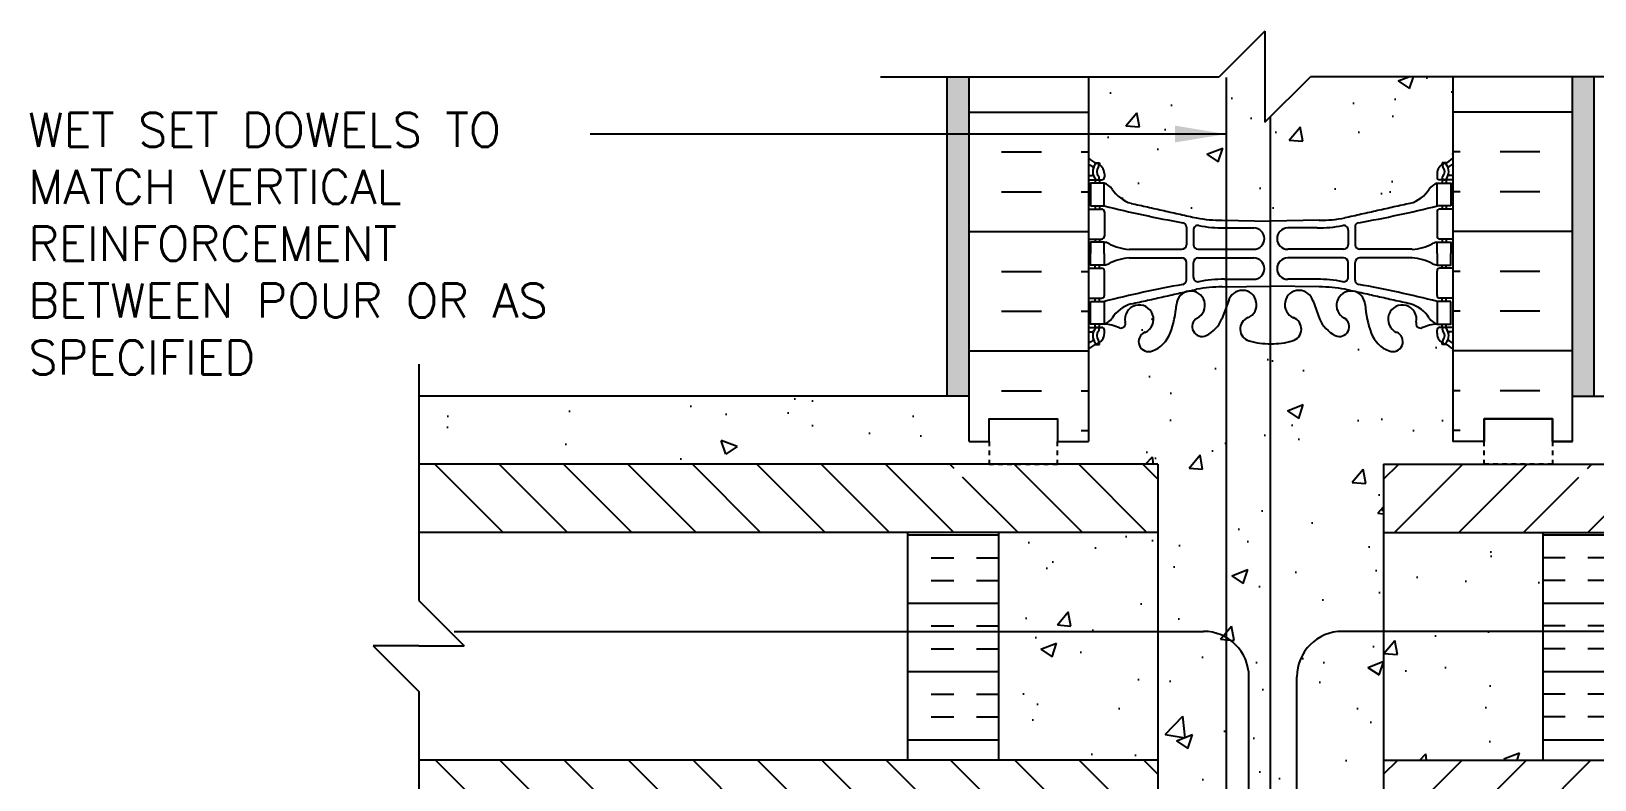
# Model space of a CAD drawing. Header units: inches. Extents: x 236 to 290.5, y 91.4 to 160.6.
# Drawn here: x 236.04 to 270.38, y 144.19 to 160.64 of the extents above; entities that cross this region are included whole.
import ezdxf

# ---------------------------------------------------------------- set-up
doc = ezdxf.new("R2010")
doc.units = ezdxf.units.IN
doc.header["$LTSCALE"] = 0.5
doc.header["$MEASUREMENT"] = 0
doc.linetypes.add('DASHED2', pattern=[0.375, 0.25, -0.125])
for name, color, linetype in [('HATCH', 12, 'Continuous'), ('line25', 2, 'Continuous'), ('LINE3', 3, 'Continuous'), ('LINE50', 5, 'Continuous'), ('LINE9', 9, 'Continuous'), ('TEXT', 4, 'Continuous'), ('Web_Edge', 9, 'Continuous')]:
    doc.layers.add(name, color=color, linetype=linetype)
doc.styles.add('DIM', font='romans.shx', dxfattribs={"width": 0.7})
doc.styles.add('ROMANS', font='romans.shx', dxfattribs={"height": 0.75})
doc.dimstyles.new('ext_12', dxfattribs={"dimscale": 12, "dimtxt": 0.09375, "dimasz": 0.09375, "dimexe": 0.09375, "dimexo": 0.0625, "dimgap": 0.0625, "dimtad": 1, "dimdec": 1, "dimzin": 3, "dimdsep": 46, "dimlunit": 4, "dimtxsty": 'DIM', "dimcen": 0.09, "dimdle": 0.09375, "dimclrt": 4, "dimadec": 0, "dimazin": 0, "dimtfac": 1, "dimtdec": 1, "dimtmove": 2, "dimatfit": 3, "dimfxl": 1, "dimfrac": 2, "dimtolj": 1, "dimtzin": 0, "dimarcsym": 0})

msp = doc.modelspace()

# ---------------------------------------------------------------- hatches: boundary and pattern name
at = {"layer": 'HATCH'}
h = msp.add_hatch(dxfattribs=at)
h.set_pattern_fill('AR-CONC', color=256, scale=0.5)
h.set_pattern_definition([(50, (0, 0), (3.5863, -0.31376), [0.375, -4.125]), (355, (0, 0), (-0.693757, 3.76096), [0.3, -3.3]), (100.4514, (0.299, -0.026), (2.892544, 3.4472), [0.3187, -3.50571]), (46.1842, (0, 1), (5.336207, -0.827596), [0.5625, -6.1875]), (96.6356, (0.4447, 0.931), (4.67331, 4.87059), [0.47805, -5.25857]), (351.1842, (0, 1), (4.67331, 4.87059), [0.45, -4.95]), (21, (0.5, 0.75), (2.984535, -2.013094), [0.375, -4.125]), (326, (0.5, 0.75), (1.216577, 3.62575), [0.3, -3.3]), (71.4514, (0.7487, 0.5822), (4.20111, 1.612656), [0.3187, -3.50571]), (37.5, (0, 0), (0.0607993, 1.6644693), [0, -3.26, 0, -3.35, 0, -3.3125]), (7.5, (0, 0), (1.315348, 1.972059), [0, -1.91, 0, -3.185, 0, -1.2625]), (327.5, (-1.115, 0), (2.669112, -0.1127744), [0, -1.25, 0, -3.9, 0, -5.175]), (317.5, (-1.615, 0), (2.91593, 0.500525), [0, -1.625, 0, -2.59, 0, -3.675])])
edge = h.paths.add_edge_path()
edge.add_line((267.267, 159.639), (264.137, 159.639))
edge.add_line((264.137, 159.639), (263.137, 158.639))
edge.add_line((263.137, 158.639), (263.137, 160.639))
edge.add_line((263.137, 160.639), (262.137, 159.639))
edge.add_line((262.137, 159.639), (259.267, 159.639))
edge.add_line((259.267, 159.639), (259.267, 157.848))
edge.add_arc((259.613, 158.209), 0.5, 226.2109, 246.4218)
edge.add_line((259.413, 157.751), (259.503, 157.751))
edge.add_line((259.503, 157.751), (259.503, 157.709))
edge.add_arc((259.363, 157.502), 0.25, 0, 55.9442, ccw=False)
edge.add_line((259.613, 157.502), (259.613, 157.435))
edge.add_arc((259.551, 157.435), 0.0625, -90, 0, ccw=False)
edge.add_line((259.551, 157.372), (259.503, 157.372))
edge.add_line((259.503, 157.372), (259.503, 157.302))
edge.add_line((259.503, 157.302), (259.608, 157.302))
edge.add_arc((259.486, 156.959), 0.364, 34.9775, 70.3387, ccw=False)
edge.add_arc((260.409, 157.571), 0.743, 212.7919, 253.8107)
edge.add_spline(control_points=[(260.202, 156.857), (261.639, 156.536)], knot_values=[0, 0, 1, 1], degree=1, periodic=0)
edge.add_arc((262.195, 159.468), 2.984, 259.2546, 270.0995)
edge.add_line((262.201, 156.484), (263.267, 156.468))
edge.add_line((263.267, 156.468), (264.334, 156.484))
edge.add_arc((264.339, 159.468), 2.984, 269.9005, 280.7454)
edge.add_spline(control_points=[(264.895, 156.536), (266.333, 156.857)], knot_values=[0, 0, 1, 1], degree=1, periodic=0)
edge.add_arc((266.126, 157.571), 0.743, 286.1893, 327.2081)
edge.add_arc((267.049, 156.959), 0.364, 109.6613, 145.0225, ccw=False)
edge.add_line((266.926, 157.302), (267.031, 157.302))
edge.add_line((267.031, 157.302), (267.031, 157.372))
edge.add_line((267.031, 157.372), (266.984, 157.372))
edge.add_arc((266.984, 157.435), 0.0625, 180, 270, ccw=False)
edge.add_line((266.921, 157.435), (266.921, 157.502))
edge.add_arc((267.171, 157.502), 0.25, 124.0558, 180, ccw=False)
edge.add_line((267.031, 157.709), (267.031, 157.751))
edge.add_line((267.031, 157.751), (267.121, 157.751))
edge.add_arc((266.921, 158.209), 0.5, 293.5782, 313.7891)
edge.add_line((267.267, 157.848), (267.267, 159.639))
h.paths.add_polyline_path([(265.747, 151.122), (267.955, 151.122), (267.955, 151.622), (267.267, 151.622), (267.267, 153.656, 0.088416), (267.121, 153.753), (267.031, 153.753), (267.031, 153.795, -0.249069), (266.921, 154.002), (266.921, 154.07, -0.414214), (266.984, 154.132), (267.031, 154.132), (267.031, 154.202), (266.926, 154.202, 0.085348), (266.597, 154.127, -0.669601), (266.464, 154.247, 2.087231), (266.03, 154.022, -1), (265.867, 153.613, -0.21345), (265.475, 154.003, -0.069923), (265.338, 154.646, 1.702394), (264.888, 154.334, -0.940793), (264.685, 153.951, -0.173075), (264.339, 154.317), (264.196, 154.704, 1.612474), (263.764, 154.345, -0.734872), (263.741, 153.834, -0.068475), (263.267, 153.772, -0.068475), (262.793, 153.834, -0.734872), (262.77, 154.345, 1.612474), (262.338, 154.704), (262.196, 154.317, -0.173075), (261.85, 153.951, -0.940793), (261.646, 154.334, 1.702394), (261.197, 154.646, -0.069923), (261.06, 154.003, -0.21345), (260.668, 153.613, -1), (260.504, 154.022, 2.087231), (260.07, 154.247, -0.669601), (259.938, 154.127, 0.085348), (259.608, 154.202), (259.503, 154.202), (259.503, 154.132), (259.551, 154.132, -0.414214), (259.613, 154.07), (259.613, 154.002, -0.249069), (259.503, 153.795), (259.503, 153.753), (259.413, 153.753, 0.088416), (259.267, 153.656), (259.267, 151.622), (258.58, 151.622), (258.58, 151.122), (260.788, 151.122), (260.788, 148.122), (260.788, 143.122, -0.403678), (261.072, 143.087, -0.520567), (261.373, 143.087, -0.520567), (261.688, 143.087, -0.520567), (261.912, 143.087, -0.520567), (262.218, 143.087, -0.520567), (262.515, 143.087, -0.520567), (262.839, 143.087, -0.520567), (263.129, 143.087, -0.520567), (263.421, 143.087, -0.520567), (263.732, 143.087, -0.520567), (264.186, 143.087, -0.520567), (264.564, 143.087, -0.520567), (265.012, 143.087, -0.520567), (265.399, 143.087, -0.459124), (265.747, 143.122), (265.747, 148.122)])
h.paths.add_polyline_path([(260.788, 148.122), (260.788, 149.622), (257.288, 149.622), (257.288, 144.622), (260.788, 144.622)])
h.paths.add_polyline_path([(269.247, 149.622), (265.747, 149.622), (265.747, 148.122), (265.747, 144.622), (269.247, 144.622)])
h.paths.add_polyline_path([(266.757, 142.309), (266.637, 142.509), (266.637, 142.622), (267.267, 142.622), (267.267, 142.872), (265.747, 142.872), (265.747, 143.122, 0.459124), (265.399, 143.087, 0.520567), (265.012, 143.087, 0.520567), (264.564, 143.087, 0.520567), (264.186, 143.087, 0.520567), (263.732, 143.087, 0.520567), (263.421, 143.087, 0.520567), (263.129, 143.087, 0.520567), (262.839, 143.087, 0.520567), (262.515, 143.087, 0.520567), (262.218, 143.087, 0.520567), (261.912, 143.087, 0.520567), (261.688, 143.087, 0.520567), (261.373, 143.087, 0.520567), (261.072, 143.087, 0.403678), (260.788, 143.122), (260.788, 142.872), (259.267, 142.872), (259.267, 142.622), (259.897, 142.622), (259.897, 142.509), (259.777, 142.309), (259.777, 140.84, 0.268156), (259.938, 140.692), (266.596, 140.692, 0.268138), (266.757, 140.84)])
h.paths.add_polyline_path([(263.191, 140.13, 0.225652), (262.816, 140.505), (260.152, 140.505, 0.225652), (259.777, 140.13), (259.777, 139.289, 0.225652), (260.152, 138.914), (262.816, 138.914, 0.225652), (263.191, 139.289)])
h.paths.add_polyline_path([(263.191, 138.348, 0.225652), (262.816, 138.723), (260.152, 138.723, 0.225652), (259.777, 138.348), (259.777, 137.507, 0.225652), (260.152, 137.132), (262.816, 137.132, 0.225652), (263.191, 137.507)])
h.paths.add_polyline_path([(266.757, 138.348, 0.225652), (266.382, 138.723), (263.719, 138.723, 0.225652), (263.344, 138.348), (263.344, 137.507, 0.225652), (263.719, 137.132), (266.382, 137.132, 0.225652), (266.757, 137.507)])
h.paths.add_polyline_path([(266.757, 140.13, 0.225652), (266.382, 140.505), (263.719, 140.505, 0.225652), (263.344, 140.13), (263.344, 139.289, 0.225652), (263.719, 138.914), (266.382, 138.914, 0.225652), (266.757, 139.289)])
h.paths.add_polyline_path([(267.033, 134.27), (266.907, 134.27, -0.414214), (266.857, 134.32), (266.857, 134.35), (266.757, 134.35), (266.757, 135.952, -0.380392), (266.464, 136.247, 2.087231), (266.03, 136.022, -1), (265.867, 135.613, -0.21345), (265.475, 136.003, -0.069923), (265.338, 136.646, 1.702394), (264.888, 136.334, -0.940793), (264.685, 135.951, -0.173075), (264.339, 136.317), (264.196, 136.704, 1.612474), (263.764, 136.345, -0.734872), (263.741, 135.834, -0.068475), (263.267, 135.772, -0.068475), (262.793, 135.834, -0.734872), (262.77, 136.345, 1.612474), (262.338, 136.704), (262.196, 136.317, -0.173075), (261.85, 135.951, -0.940793), (261.646, 136.334, 1.702394), (261.197, 136.646, -0.069923), (261.06, 136.003, -0.21345), (260.668, 135.613, -1), (260.504, 136.022, 2.087231), (260.07, 136.247, -0.380397), (259.777, 135.952), (259.777, 134.35), (259.677, 134.35), (259.677, 134.32, -0.414214), (259.627, 134.27), (259.501, 134.27), (259.452, 134.12, -0.6), (259.352, 134.12), (259.267, 134.381), (259.267, 133.622), (259.267, 131.587, 0.088416), (259.413, 131.49), (259.503, 131.49), (259.503, 131.448, -0.249069), (259.613, 131.241), (259.613, 131.173, -0.414214), (259.551, 131.111), (259.503, 131.111), (259.503, 131.041), (259.608, 131.041, 0.085348), (259.938, 131.116, -0.669601), (260.07, 130.996, 2.087231), (260.504, 131.221, -1), (260.668, 131.63, -0.21345), (261.06, 131.24, -0.069923), (261.197, 130.597, 1.702394), (261.646, 130.909, -0.940793), (261.85, 131.292, -0.173075), (262.196, 130.926), (262.338, 130.539, 1.612474), (262.77, 130.898, -0.734872), (262.793, 131.409, -0.068475), (263.267, 131.472, -0.068475), (263.741, 131.409, -0.734872), (263.764, 130.898, 1.612474), (264.196, 130.539), (264.339, 130.926, -0.173075), (264.685, 131.292, -0.940793), (264.888, 130.909, 1.702394), (265.338, 130.597, -0.069923), (265.475, 131.24, -0.21345), (265.867, 131.63, -1), (266.03, 131.221, 2.087231), (266.464, 130.996, -0.669601), (266.597, 131.116, 0.085348), (266.926, 131.041), (267.031, 131.041), (267.031, 131.111), (266.984, 131.111, -0.414214), (266.921, 131.173), (266.921, 131.241, -0.249069), (267.031, 131.448), (267.031, 131.49), (267.121, 131.49, 0.088416), (267.267, 131.587), (267.267, 134.381), (267.182, 134.12, -0.6), (267.082, 134.12)])
h.paths.add_polyline_path([(262.594, 118.086, -0.322346), (262.77, 118.345, 1.612474), (262.338, 118.704), (262.196, 118.317, -0.173075), (261.85, 117.951, -0.940793), (261.646, 118.334, 1.753171), (261.195, 118.631, -0.068226), (261.06, 118.003, -0.202395), (260.694, 117.624), (262.132, 117.624)])
h.paths.add_polyline_path([(260.504, 118.022, 2.087231), (260.07, 118.247, -0.638777), (259.945, 118.123, 0.087457), (259.608, 118.202), (259.503, 118.202), (259.503, 118.132), (259.551, 118.132, -0.414214), (259.613, 118.07), (259.613, 118.002, -0.249069), (259.503, 117.795), (259.503, 117.753), (259.413, 117.753, 0.088416), (259.267, 117.656), (259.267, 117.624), (260.481, 117.624, -0.635968)])
h = msp.add_hatch(dxfattribs=at)
h.set_pattern_fill('AR-SAND', color=256, scale=0.25, style=0)
h.set_pattern_definition([(37.5, (270.1861, 157.3093), (-0.0157483, 0.481706), [0, -0.38, 0, -0.425, 0, -0.40625]), (7.5, (270.1861, 157.3093), (0.442444, 0.705537), [0, -0.205, 0, -0.3425, 0, -0.13125]), (327.5, (269.8786, 157.3093), (0.7785355, 0.0014148), [0, -0.125, 0, -0.45, 0, -0.5875]), (317.5, (269.8786, 157.3093), (0.751532, 0.219419), [0, -0.0625, 0, -0.295, 0, -0.3375])])
h.paths.add_polyline_path([(270.372, 159.639), (269.892, 159.639), (269.892, 152.622), (270.372, 152.622)])
h.paths.add_polyline_path([(256.642, 159.639), (256.163, 159.639), (256.163, 152.622), (256.642, 152.622)])
h.paths.add_polyline_path([(256.642, 143.122), (256.163, 143.122), (256.163, 117.624), (256.642, 117.624), (256.642, 133.622)])
h.paths.add_polyline_path([(270.372, 143.122), (269.892, 143.122), (269.892, 117.613), (270.371, 117.613)])
h = msp.add_hatch(dxfattribs=at)
h.set_pattern_fill('AR-CONC', color=256, scale=0.5, style=0)
h.set_pattern_definition([(130, (350.9122, -89.354), (-3.5863, -0.31376), [0.375, -4.125]), (185, (350.9122, -89.354), (0.693757, 3.76096), [0.3, -3.3]), (79.5486, (350.6134, -89.38), (-2.892547, 3.447198), [0.3187, -3.50571]), (133.8158, (350.9122, -88.354), (-5.336205, -0.827595), [0.5625, -6.1875]), (83.3644, (350.4675, -88.423), (-4.67331, 4.87059), [0.47805, -5.25856]), (188.8158, (350.912, -88.354), (-4.67331, 4.87059), [0.45, -4.95]), (159, (350.4122, -88.604), (-2.984535, -2.013094), [0.375, -4.125]), (214, (350.4122, -88.604), (-1.216577, 3.62575), [0.3, -3.3]), (108.5486, (350.1635, -88.7716), (-4.201113, 1.612652), [0.3187, -3.50571]), (142.5, (350.9122, -89.3539), (-0.060799, 1.664469), [0, -3.26, 0, -3.35, 0, -3.3125]), (172.5, (350.9122, -89.3539), (-1.315348, 1.972059), [0, -1.91, 0, -3.185, 0, -1.2625]), (212.5, (352.0272, -89.3539), (-2.669112, -0.1127744), [0, -1.25, 0, -3.9, 0, -5.175]), (222.5, (352.5272, -89.3539), (-2.91593, 0.500525), [0, -1.625, 0, -2.59, 0, -3.675])])
h.paths.add_polyline_path([(256.642, 152.622), (256.642, 151.122), (244.553, 151.122), (244.553, 152.622)])
h = msp.add_hatch(dxfattribs=at)
h.set_pattern_fill('AR-CONC', color=256, scale=0.5, style=0)
h.set_pattern_definition([(50, (175.6223, -89.354), (3.5863, -0.31376), [0.375, -4.125]), (355, (175.6223, -89.354), (-0.693757, 3.76096), [0.3, -3.3]), (100.4514, (175.921, -89.38), (2.892547, 3.447198), [0.3187, -3.50571]), (46.1842, (175.6223, -88.354), (5.336205, -0.827595), [0.5625, -6.1875]), (96.6356, (176.067, -88.423), (4.67331, 4.87059), [0.47805, -5.25856]), (351.1842, (175.6223, -88.354), (4.67331, 4.87059), [0.45, -4.95]), (21, (176.1223, -88.604), (2.984535, -2.013094), [0.375, -4.125]), (326, (176.1223, -88.604), (1.216577, 3.62575), [0.3, -3.3]), (71.4514, (176.371, -88.7716), (4.201113, 1.612652), [0.3187, -3.50571]), (37.5, (175.6223, -89.3539), (0.060799, 1.664469), [0, -3.26, 0, -3.35, 0, -3.3125]), (7.5, (175.6223, -89.3539), (1.315348, 1.972059), [0, -1.91, 0, -3.185, 0, -1.2625]), (327.5, (174.5073, -89.3539), (2.669112, -0.1127744), [0, -1.25, 0, -3.9, 0, -5.175]), (317.5, (174.0073, -89.3539), (2.91593, 0.500525), [0, -1.625, 0, -2.59, 0, -3.675])])
h.paths.add_polyline_path([(269.892, 152.622), (269.892, 151.122), (281.981, 151.122), (281.981, 152.622)])
h = msp.add_hatch(dxfattribs=at)
h.set_pattern_fill('ANSI31', color=256, scale=8, style=0)
h.set_pattern_definition([(135, (350.8046, -9.9324), (0.707107, 0.707107), [])])
edge = h.paths.add_edge_path()
edge.add_line((245.053, 149.622), (244.553, 150.122))
edge.add_line((244.553, 150.122), (244.553, 151.122))
edge.add_line((244.553, 151.122), (255.921, 151.122))
edge.add_arc((256.073, 151.228), 0.186, 214.9183, 221.8195)
edge.add_line((255.935, 151.104), (256.299, 151.122))
edge.add_line((256.299, 151.122), (256.312, 151.122))
edge.add_line((256.312, 151.122), (256.312, 150.724))
edge.add_line((256.312, 150.724), (256.406, 150.536))
edge.add_line((256.406, 150.536), (256.5, 150.724))
edge.add_line((256.5, 150.724), (256.5, 151.122))
edge.add_line((256.5, 151.122), (256.887, 151.104))
edge.add_arc((256.889, 151.229), 0.125, 269.3947, 270.6053)
edge.add_line((256.89, 151.104), (260.788, 151.122))
edge.add_line((260.788, 151.122), (260.788, 149.622))
edge.add_line((260.788, 149.622), (245.053, 149.622))
h = msp.add_hatch(dxfattribs=at)
h.set_pattern_fill('ANSI31', color=256, scale=8, style=0)
h.set_pattern_definition([(45, (175.7299, -9.9324), (-0.707107, 0.707107), [])])
edge = h.paths.add_edge_path()
edge.add_line((281.481, 149.622), (281.981, 150.122))
edge.add_line((281.981, 150.122), (281.981, 151.122))
edge.add_line((281.981, 151.122), (270.614, 151.122))
edge.add_arc((270.461, 151.228), 0.186, 318.1805, 325.0817, ccw=False)
edge.add_line((270.6, 151.104), (270.236, 151.122))
edge.add_line((270.236, 151.122), (270.222, 151.122))
edge.add_line((270.222, 151.122), (270.222, 150.724))
edge.add_line((270.222, 150.724), (270.128, 150.536))
edge.add_line((270.128, 150.536), (270.035, 150.724))
edge.add_line((270.035, 150.724), (270.035, 151.122))
edge.add_line((270.035, 151.122), (269.647, 151.104))
edge.add_arc((269.646, 151.229), 0.125, 269.3947, 270.6053, ccw=False)
edge.add_line((269.645, 151.104), (265.747, 151.122))
edge.add_line((265.747, 151.122), (265.747, 149.622))
edge.add_line((265.747, 149.622), (281.481, 149.622))
h = msp.add_hatch(dxfattribs=at)
h.set_pattern_fill('INSUL', color=256, scale=4, angle=180, style=0)
h.set_pattern_definition([(7e-15, (350.8046, -7.9324), (2e-16, -1.5), []), (7e-15, (350.8046, -8.4324), (2e-16, -1.5), [0.5, -0.5]), (7e-15, (350.8046, -8.9324), (2e-16, -1.5), [0.5, -0.5])])
h.paths.add_polyline_path([(255.288, 149.242), (257.288, 149.242), (257.288, 144.622), (255.288, 144.622)])
h.paths.add_polyline_path([(255.288, 149.622), (257.288, 149.622), (257.288, 149.242), (255.288, 149.242)])
h = msp.add_hatch(dxfattribs=at)
h.set_pattern_fill('INSUL', color=256, scale=4, angle=180, style=0)
h.set_pattern_definition([(180, (175.73, -7.9324), (-2e-16, -1.5), []), (180, (175.73, -8.4324), (-2e-16, -1.5), [0.5, -0.5]), (180, (175.73, -8.9324), (-2e-16, -1.5), [0.5, -0.5])])
h.paths.add_polyline_path([(271.247, 149.242), (269.247, 149.242), (269.247, 144.622), (271.247, 144.622)])
h.paths.add_polyline_path([(271.247, 149.622), (269.247, 149.622), (269.247, 149.242), (271.247, 149.242)])
h = msp.add_hatch(dxfattribs=at)
h.set_pattern_fill('ANSI31', color=256, scale=8, style=0)
h.set_pattern_definition([(135, (350.8046, -7.9324), (0.707107, 0.707107), [])])
h.paths.add_polyline_path([(244.553, 144.622), (260.788, 144.622), (260.788, 143.122), (244.553, 143.122)])
h = msp.add_hatch(dxfattribs=at)
h.set_pattern_fill('ANSI31', color=256, scale=8, style=0)
h.set_pattern_definition([(45, (175.7299, -7.9324), (-0.707107, 0.707107), [])])
h.paths.add_polyline_path([(281.981, 144.622), (265.747, 144.622), (265.747, 143.122), (281.981, 143.122)])

# ---------------------------------------------------------------- linework, layer by layer
for p, q in [((256.642, 158.862), (259.267, 158.862)), ((269.892, 158.862), (267.267, 158.862)), ((257.356, 157.987), (258.231, 157.987)), ((259.106, 157.987), (259.267, 157.987)), ((267.429, 157.987), (267.267, 157.987)), ((269.179, 157.987), (268.304, 157.987)), ((257.356, 157.112), (258.231, 157.112)), ((259.106, 157.112), (259.267, 157.112)), ((267.429, 157.112), (267.267, 157.112)), ((269.179, 157.112), (268.304, 157.112)), ((256.642, 156.237), (259.267, 156.237)), ((269.892, 156.237), (267.267, 156.237)), ((257.356, 155.362), (258.231, 155.362)), ((259.106, 155.362), (259.267, 155.362)), ((267.429, 155.362), (267.267, 155.362)), ((269.179, 155.362), (268.304, 155.362)), ((257.356, 154.487), (258.231, 154.487)), ((259.106, 154.487), (259.267, 154.487)), ((267.429, 154.487), (267.267, 154.487)), ((269.179, 154.487), (268.304, 154.487)), ((256.642, 153.612), (259.267, 153.612)), ((269.892, 153.612), (267.267, 153.612)), ((257.356, 152.737), (258.231, 152.737)), ((259.106, 152.737), (259.267, 152.737)), ((267.429, 152.737), (267.267, 152.737)), ((269.179, 152.737), (268.304, 152.737)), ((259.106, 151.862), (259.267, 151.862)), ((267.429, 151.862), (267.267, 151.862))]:
    msp.add_line(p, q, dxfattribs=at)
at = {"layer": 'line25'}
for p, q in [((259.267, 159.639), (259.267, 151.622)), ((267.267, 159.639), (267.267, 151.622)), ((260.788, 151.122), (244.553, 151.122)), ((255.183, 151.122), (244.553, 151.122)), ((265.747, 151.122), (281.981, 151.122))]:
    msp.add_line(p, q, dxfattribs=at)
for points in [[(260.788, 151.122), (260.788, 148.122), (260.788, 143.122)], [(265.747, 151.122), (265.747, 148.122), (265.747, 143.122)]]:
    msp.add_lwpolyline(points, dxfattribs=at)
at = {"layer": 'LINE3'}
for p, q in [((262.288, 159.624), (262.288, 121.413)), ((263.256, 158.758), (263.256, 143.162)), ((245.33, 147.45), (261.788, 147.45)), ((281.299, 147.45), (264.841, 147.45)), ((262.788, 133.384), (262.788, 146.45)), ((263.841, 133.384), (263.841, 146.45))]:
    msp.add_line(p, q, dxfattribs=at)
for centre, start, end in [((261.788, 146.45), 0, 90), ((264.841, 146.45), 90, 180)]:
    msp.add_arc(centre, 1, start, end, dxfattribs=at)
at = {"layer": 'LINE50'}
for p, q in [((256.642, 151.622), (256.642, 159.639)), ((269.892, 151.622), (269.892, 159.639)), ((269.455, 152.122), (267.955, 152.122)), ((267.955, 152.122), (267.955, 151.622)), ((269.455, 151.622), (269.455, 152.122)), ((267.955, 151.622), (267.267, 151.622)), ((269.892, 151.622), (269.455, 151.622))]:
    msp.add_line(p, q, dxfattribs=at)
for points in [[(256.642, 151.622), (257.08, 151.622), (257.08, 152.122), (258.58, 152.122), (258.58, 151.622), (259.267, 151.622)], [(267.955, 151.622), (267.955, 152.122), (269.455, 152.122), (269.455, 151.622), (269.892, 151.622)]]:
    msp.add_lwpolyline(points, dxfattribs=at)
at = {"layer": 'LINE9'}
for p, q in [((263.137, 160.639), (262.137, 159.639)), ((263.137, 160.639), (263.137, 158.639)), ((254.699, 159.639), (262.137, 159.639)), ((256.163, 152.622), (256.163, 159.639)), ((263.137, 158.639), (264.137, 159.639)), ((271.574, 159.639), (264.137, 159.639)), ((270.372, 152.622), (270.372, 159.639)), ((244.553, 153.326), (244.553, 148.132)), ((256.642, 152.622), (244.553, 152.622)), ((269.892, 152.622), (281.981, 152.622)), ((260.788, 149.622), (244.553, 149.622)), ((255.288, 149.622), (255.288, 144.622)), ((257.288, 149.622), (257.288, 144.622)), ((265.747, 149.622), (281.981, 149.622)), ((269.247, 149.622), (269.247, 144.622)), ((244.553, 148.132), (244.553, 148.132)), ((244.553, 148.132), (245.553, 147.132)), ((244.553, 147.132), (243.553, 147.132)), ((243.553, 147.132), (244.553, 146.132)), ((244.553, 147.132), (245.553, 147.132)), ((244.553, 146.132), (244.553, 142.524)), ((260.788, 144.622), (244.553, 144.622)), ((265.747, 144.622), (281.981, 144.622))]:
    msp.add_line(p, q, dxfattribs=at)
at = {"layer": 'LINE9', "linetype": 'DASHED2', "ltscale": 0.15}
for p, q in [((267.955, 151.122), (267.955, 151.622)), ((269.455, 151.622), (269.455, 151.622)), ((269.455, 151.622), (269.455, 151.122)), ((269.455, 151.122), (267.955, 151.122)), ((269.455, 151.122), (267.955, 151.122))]:
    msp.add_line(p, q, dxfattribs=at)
msp.add_lwpolyline([(257.08, 151.622), (257.08, 151.622), (257.08, 151.122), (258.58, 151.122), (258.58, 151.622), (258.58, 151.622)], dxfattribs=at)
at = {"layer": 'Web_Edge'}
for p, q in [((259.413, 157.751), (259.503, 157.751)), ((259.503, 157.751), (259.503, 157.709)), ((267.121, 157.751), (267.031, 157.751)), ((267.031, 157.751), (267.031, 157.709)), ((259.267, 157.472), (259.345, 157.472)), ((259.267, 157.372), (259.551, 157.372)), ((259.413, 157.372), (259.413, 157.302)), ((259.503, 157.372), (259.503, 157.302)), ((259.613, 157.502), (259.613, 157.435)), ((266.921, 157.502), (266.921, 157.435)), ((267.267, 157.372), (266.984, 157.372)), ((267.031, 157.372), (267.031, 157.302)), ((267.121, 157.372), (267.121, 157.302)), ((267.267, 157.472), (267.189, 157.472)), ((259.267, 156.732), (259.551, 156.732)), ((259.413, 156.802), (259.413, 156.732)), ((259.503, 156.802), (259.503, 156.732)), ((259.613, 156.67), (259.613, 156.135)), ((266.921, 156.67), (266.921, 156.135)), ((267.267, 156.732), (266.984, 156.732)), ((267.031, 156.802), (267.031, 156.732)), ((267.121, 156.802), (267.121, 156.732)), ((261.415, 156.332), (261.415, 155.947)), ((261.568, 156.27), (261.568, 155.947)), ((262.201, 156.484), (263.267, 156.468)), ((262.248, 156.316), (262.895, 156.316)), ((264.334, 156.484), (263.267, 156.468)), ((264.287, 156.316), (263.64, 156.316)), ((264.967, 156.27), (264.967, 155.947)), ((265.119, 156.332), (265.119, 155.947)), ((259.267, 156.072), (259.551, 156.072)), ((259.413, 156.072), (259.413, 156.002)), ((259.503, 156.072), (259.503, 156.002)), ((267.267, 156.072), (266.984, 156.072)), ((267.031, 156.072), (267.031, 156.002)), ((267.121, 156.072), (267.121, 156.002)), ((260.161, 155.847), (261.315, 155.847)), ((260.161, 155.658), (261.315, 155.657)), ((261.668, 155.847), (262.895, 155.847)), ((261.668, 155.657), (262.895, 155.657)), ((264.867, 155.847), (263.64, 155.847)), ((264.867, 155.657), (263.64, 155.657)), ((266.374, 155.847), (265.219, 155.847)), ((266.374, 155.658), (265.219, 155.657)), ((259.267, 155.432), (259.551, 155.432)), ((259.413, 155.432), (259.413, 155.502)), ((259.503, 155.432), (259.503, 155.502)), ((259.613, 154.835), (259.613, 155.37)), ((261.415, 155.172), (261.415, 155.557)), ((261.568, 155.234), (261.568, 155.557)), ((264.967, 155.234), (264.967, 155.557)), ((265.119, 155.172), (265.119, 155.557)), ((266.921, 154.835), (266.921, 155.37)), ((267.267, 155.432), (266.984, 155.432)), ((267.031, 155.432), (267.031, 155.502)), ((267.121, 155.432), (267.121, 155.502)), ((262.201, 155.02), (263.267, 155.036)), ((262.248, 155.188), (262.895, 155.188)), ((264.334, 155.02), (263.267, 155.036)), ((264.287, 155.188), (263.64, 155.188)), ((259.267, 154.772), (259.551, 154.772)), ((259.413, 154.702), (259.413, 154.772)), ((259.503, 154.702), (259.503, 154.772)), ((262.338, 154.704), (262.196, 154.317)), ((264.196, 154.704), (264.339, 154.317)), ((267.267, 154.772), (266.984, 154.772)), ((267.031, 154.702), (267.031, 154.772)), ((267.121, 154.702), (267.121, 154.772)), ((259.413, 154.132), (259.413, 154.202)), ((259.503, 154.132), (259.503, 154.202)), ((267.031, 154.132), (267.031, 154.202)), ((267.121, 154.132), (267.121, 154.202)), ((259.267, 154.132), (259.551, 154.132)), ((259.267, 154.032), (259.345, 154.032)), ((259.613, 154.002), (259.613, 154.07)), ((266.921, 154.002), (266.921, 154.07)), ((267.267, 154.132), (266.984, 154.132)), ((267.267, 154.032), (267.189, 154.032)), ((259.413, 153.753), (259.503, 153.753)), ((259.503, 153.753), (259.503, 153.795)), ((267.031, 153.753), (267.031, 153.795)), ((267.121, 153.753), (267.031, 153.753))]:
    msp.add_line(p, q, dxfattribs=at)
for points in [[(259.308, 156.802), (259.608, 156.802), (259.608, 157.302), (259.308, 157.302)], [(267.226, 156.802), (266.926, 156.802), (266.926, 157.302), (267.226, 157.302)], [(259.308, 154.702), (259.608, 154.702), (259.608, 154.202), (259.308, 154.202)], [(267.226, 154.702), (266.926, 154.702), (266.926, 154.202), (267.226, 154.202)]]:
    msp.add_lwpolyline(points, close=True, dxfattribs=at)
for points in [[(259.608, 155.752), (259.608, 156.002), (259.308, 156.002), (259.308, 155.752)], [(266.926, 155.752), (266.926, 156.002), (267.226, 156.002), (267.226, 155.752)], [(259.608, 155.752), (259.608, 155.502), (259.308, 155.502), (259.308, 155.752)], [(266.926, 155.752), (266.926, 155.502), (267.226, 155.502), (267.226, 155.752)]]:
    msp.add_lwpolyline(points, dxfattribs=at)
for centre, radius, start, end in [((259.613, 158.209), 0.5, 226.2109, 250.5288), ((259.613, 158.209), 0.6, 234.7832, 245.0748), ((259.607, 157.557), 0.25, 140.1145, 222.4609), ((259.351, 157.646), 0.021, 343.464, 63.9957), ((259.449, 157.688), 0.045, 321.448, 139.1879), ((259.363, 157.502), 0.25, 0, 70.5288), ((259.607, 157.557), 0.16, 140.0001, 222.4609), ((267.171, 157.502), 0.25, 109.4712, 180), ((267.085, 157.688), 0.045, 40.8121, 218.552), ((266.928, 157.557), 0.16, 317.5391, 39.9999), ((266.921, 158.209), 0.5, 289.4712, 313.7891), ((266.928, 157.557), 0.25, 317.5391, 39.8855), ((267.183, 157.646), 0.021, 116.0043, 196.536), ((266.921, 158.209), 0.6, 294.9252, 305.2168), ((259.345, 157.492), 0.0196, 269.4032, 15.4901), ((259.456, 157.418), 0.045, 222.4609, 42.4609), ((259.551, 157.435), 0.0625, 270, 0), ((259.486, 156.959), 0.364, 34.9775, 70.3387), ((267.049, 156.959), 0.364, 109.6613, 145.0225), ((266.984, 157.435), 0.0625, 180, 270), ((267.079, 157.418), 0.045, 137.5391, 317.5391), ((267.189, 157.492), 0.0196, 164.5099, 270.5968), ((260.409, 157.571), 0.743, 212.7919, 253.8107), ((266.126, 157.571), 0.743, 286.1893, 327.2081), ((259.551, 156.67), 0.0625, 0, 90), ((266.417, 184.222), 28.253, 256.0552, 259.6343), ((260.118, 184.222), 28.253, 280.3657, 283.9448), ((266.984, 156.67), 0.0625, 90, 180), ((261.315, 156.332), 0.1, 360, 79.6343), ((261.668, 156.27), 0.1, 79.2546, 180), ((262.195, 159.468), 2.984, 259.2546, 270.0995), ((262.243, 159.3), 2.984, 259.2546, 270.0995), ((262.895, 156.082), 0.234, 270, 90), ((263.64, 156.082), 0.234, 90, 270), ((264.292, 159.3), 2.984, 269.9005, 280.7454), ((264.339, 159.468), 2.984, 269.9005, 280.7454), ((264.867, 156.27), 0.1, 0, 100.7454), ((265.219, 156.332), 0.1, 100.3657, 180), ((259.551, 156.135), 0.0625, 270, 0), ((259.604, 155.783), 0.219, 60.4937, 88.92), ((260.246, 157.003), 1.16, 242.5844, 265.8032), ((261.315, 155.947), 0.1, 270.0388, 360), ((261.668, 155.947), 0.1, 180, 270), ((264.867, 155.947), 0.1, 270, 0), ((265.219, 155.947), 0.1, 180, 269.9612), ((266.289, 157.003), 1.16, 274.1968, 297.4156), ((266.93, 155.783), 0.219, 91.08, 119.5063), ((266.984, 156.135), 0.0625, 180, 270), ((260.246, 154.501), 1.16, 94.1968, 117.4156), ((261.315, 155.557), 0.1, 0, 89.9612), ((261.668, 155.557), 0.1, 90, 180), ((262.895, 155.422), 0.234, 270, 90), ((263.64, 155.422), 0.234, 90, 270), ((264.867, 155.557), 0.1, 0, 90), ((265.219, 155.557), 0.1, 90.0388, 180), ((266.289, 154.501), 1.16, 62.5844, 85.8032), ((259.551, 155.37), 0.0625, 0, 90), ((259.604, 155.721), 0.219, 271.08, 299.5063), ((261.668, 155.234), 0.1, 180, 280.7454), ((264.867, 155.234), 0.1, 259.2546, 0), ((266.93, 155.721), 0.219, 240.4937, 268.92), ((266.984, 155.37), 0.0625, 90, 180), ((266.417, 127.282), 28.253, 100.3657, 103.9448), ((261.509, 154.616), 0.314, 296.0652, 177.2643), ((261.315, 155.172), 0.1, 280.3657, 0), ((262.195, 152.036), 2.984, 89.9005, 100.7454), ((262.243, 152.204), 2.984, 89.9005, 100.7454), ((262.643, 154.631), 0.314, 293.8084, 166.5854), ((263.891, 154.631), 0.314, 13.4146, 246.1916), ((264.292, 152.204), 2.984, 79.2546, 90.0995), ((264.339, 152.036), 2.984, 79.2546, 90.0995), ((265.026, 154.616), 0.314, 2.7357, 243.9348), ((265.219, 155.172), 0.1, 180, 259.6343), ((260.118, 127.282), 28.253, 76.0552, 79.6343), ((259.551, 154.835), 0.0625, 270, 0), ((260.409, 153.933), 0.743, 106.1893, 147.2081), ((260.378, 154.309), 0.314, 293.8084, 191.4114), ((258.838, 154.812), 2.365, 339.9985, 355.6105), ((267.697, 154.812), 2.365, 184.3895, 200.0015), ((266.157, 154.309), 0.314, 348.5886, 246.1916), ((266.126, 153.933), 0.743, 32.7919, 73.8107), ((266.984, 154.835), 0.0625, 180, 270), ((259.486, 154.545), 0.364, 289.6613, 325.0225), ((259.553, 153.206), 0.997, 66.8533, 86.8462), ((259.979, 154.214), 0.0968, 249.5669, 19.8449), ((261.76, 154.149), 0.217, 121.463, 294.4736), ((261.509, 154.619), 0.75, 297.0295, 336.3062), ((262.862, 154.093), 0.268, 109.9662, 255.2108), ((263.673, 154.093), 0.268, 284.7892, 70.0338), ((265.025, 154.619), 0.75, 203.6938, 242.9705), ((264.775, 154.149), 0.217, 245.5264, 58.537), ((266.555, 154.214), 0.0968, 160.1551, 290.4331), ((266.981, 153.206), 0.997, 93.1538, 113.1467), ((267.049, 154.545), 0.364, 214.9775, 250.3387), ((259.345, 154.012), 0.0196, 344.5099, 90.5968), ((259.607, 153.948), 0.25, 137.5391, 219.8855), ((259.351, 153.858), 0.021, 296.0043, 16.536), ((259.456, 154.086), 0.045, 317.5391, 137.5391), ((259.607, 153.948), 0.16, 137.5391, 219.9999), ((259.363, 154.002), 0.25, 289.4712, 360), ((259.551, 154.07), 0.0625, 360, 90), ((260.586, 153.818), 0.22, 111.8037, 291.8037), ((260.429, 154.247), 0.677, 290.6803, 338.8761), ((266.106, 154.247), 0.677, 201.1239, 249.3197), ((265.949, 153.818), 0.22, 248.1963, 68.1963), ((266.984, 154.07), 0.0625, 90, 180), ((267.171, 154.002), 0.25, 180, 250.5288), ((267.079, 154.086), 0.045, 42.4609, 222.4609), ((266.928, 153.948), 0.16, 320.0001, 42.4609), ((266.928, 153.948), 0.25, 320.1145, 42.4609), ((267.183, 153.858), 0.021, 163.464, 243.9957), ((267.189, 154.012), 0.0196, 89.4032, 195.4901), ((259.613, 153.295), 0.6, 114.9252, 125.2168), ((259.613, 153.295), 0.5, 109.4712, 133.7891), ((259.449, 153.817), 0.045, 220.8121, 38.552), ((263.256, 155.525), 1.754, 254.7082, 270.3771), ((263.279, 155.525), 1.754, 269.6229, 285.2918), ((267.085, 153.817), 0.045, 141.448, 319.1879), ((266.921, 153.295), 0.5, 46.2109, 70.5288), ((266.921, 153.295), 0.6, 54.7832, 65.0748)]:
    msp.add_arc(centre, radius, start, end, dxfattribs=at)
for points in [[(260.202, 156.857), (261.639, 156.536)], [(266.333, 156.857), (264.895, 156.536)], [(260.202, 154.647), (261.639, 154.968)], [(266.333, 154.647), (264.895, 154.968)]]:
    msp.add_open_spline(points, degree=1, dxfattribs=at)

# ---------------------------------------------------------------- texts
at = {"layer": 'TEXT', "insert": (235.978, 155.971), "char_height": 0.75, "width": 12.95276, "attachment_point": 4, "style": 'ROMANS'}
msp.add_mtext('WET SET DOWELS TO MATCH VERTICAL REINFORCEMENT BETWEEN POUR OR AS SPECIFIED', dxfattribs=at)

# ---------------------------------------------------------------- leaders
at = {"layer": 'TEXT'}
msp.add_leader([(262.288, 158.38), (248.318, 158.38)], dimstyle='ext_12', dxfattribs=at)

doc.saveas('drawing.dxf')
